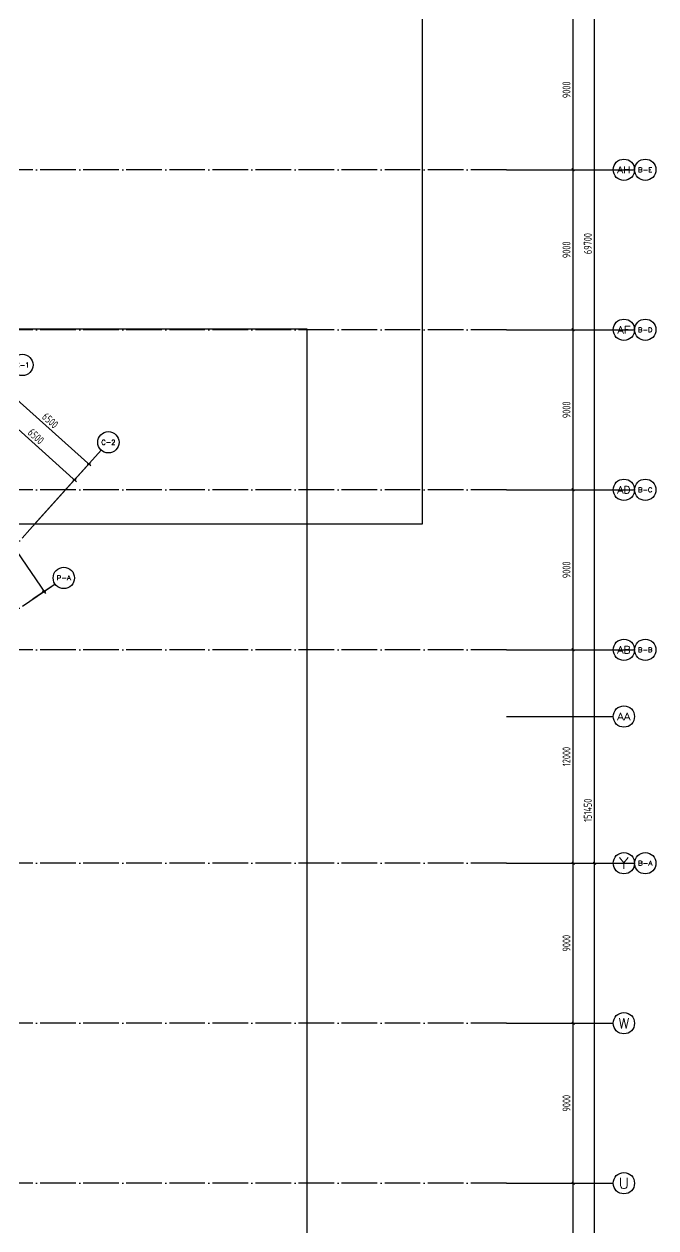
# Model space of a CAD drawing. Extents: x -502255 to 1362592, y -400300 to 332622.
# Drawn here: x -64009 to -28506, y -185345 to -117633 of the extents above; entities that cross this region are included whole.
import ezdxf
from ezdxf.enums import TextEntityAlignment as Align

# ---------------------------------------------------------------- set-up
doc = ezdxf.new("R2010")
doc.units = 0
doc.header["$LTSCALE"] = 1000
doc.header["$MEASUREMENT"] = 0
doc.linetypes.add('DOTE', pattern=[2.42, 2, -0.2, 0.02, -0.2])
for name, color, linetype in [('AXIS_TEXT', 7, 'Continuous'), ('S-DIM', 3, 'Continuous'), ('S-DOTE', 8, 'DOTE')]:
    doc.layers.add(name, color=color, linetype=linetype)
doc.layers.add('不打印', color=59, linetype='Continuous', plot=False)
doc.styles.add('_TCH_AXIS', font='COMPLEX', dxfattribs={"bigfont": 'GBCBIG'})
doc.styles.add('COMPLEX', font='COMPLEX.shx', dxfattribs={"width": 0.65})
doc.styles.get("Standard").update_dxf_attribs({"font": 'tssdeng2.shx', "width": 0.7, "bigfont": '@@hztxt.shx'})
doc.dimstyles.new('TSSD_150_150', dxfattribs={"dimtxt": 450, "dimasz": 150, "dimexe": 150, "dimexo": 375, "dimgap": 150, "dimtad": 1, "dimdec": 0, "dimzin": 0, "dimdsep": 46, "dimtxsty": 'Standard', "dimblk": 'ARCHTICK', "dimcen": 0, "dimdle": 150, "dimclrt": 7, "dimadec": 0, "dimazin": 0, "dimtfac": 1, "dimtdec": 0, "dimtix": 1, "dimtmove": 2, "dimatfit": 3, "dimfxl": 1, "dimtolj": 1, "dimtzin": 0, "dimarcsym": 0})

# ---------------------------------------------------------------- blocks, each defined once
blk = doc.blocks.new('_AXISO')
blk.add_circle((0, 0), 0.5)
at = {"layer": 'AXIS_TEXT', "style": 'COMPLEX', "width": 1.041667}
blk.add_attdef('A', text='', height=0.56, dxfattribs=at).set_placement((-0.25, -0.28), (0.25, -0.28), align=Align.FIT)
blk = doc.blocks.new('_ArchTick')
at = {"color": 0, "linetype": 'ByBlock', "const_width": 0.4}
blk.add_lwpolyline([(-0.5, -0.5), (0.5, 0.5)], dxfattribs=at)
blk = doc.blocks.new('*D2078')
at = {"layer": 'Defpoints', "color": 0, "transparency": 16777216}
for p in [(1154884, 237850), (1159834, 237850), (1154884, 168150)]:
    blk.add_point(p, dxfattribs=at)
at = {"layer": 'S-DIM', "color": 0, "lineweight": -2, "transparency": 16777216}
for p, q in [((1155259, 237850), (1159984, 237850)), ((1159834, 168000), (1159834, 238000)), ((1155259, 168150), (1159984, 168150))]:
    blk.add_line(p, q, dxfattribs=at)
at = {"layer": 'S-DIM', "color": 0, "lineweight": -2, "transparency": 16777216, "xscale": 150, "yscale": 150, "zscale": 150}
for p, rotation in [((1159834, 237850), 90), ((1159834, 168150), 270)]:
    blk.add_blockref('_ArchTick', p, dxfattribs=dict(at, rotation=rotation))
at = {"layer": 'S-DIM', "color": 7, "transparency": 16777216, "insert": (1159459, 203000), "char_height": 450, "attachment_point": 5, "rotation": 90}
blk.add_mtext('\\A1;69700', dxfattribs=at)
blk = doc.blocks.new('*D2084')
at = {"layer": 'Defpoints', "color": 0, "transparency": 16777216}
for p in [(1154884, 150150), (1158634, 150150), (1154884, 141150)]:
    blk.add_point(p, dxfattribs=at)
at = {"layer": 'S-DIM', "color": 0, "lineweight": -2, "transparency": 16777216}
for p, q in [((1155259, 150150), (1158784, 150150)), ((1158634, 141000), (1158634, 150300)), ((1155259, 141150), (1158784, 141150))]:
    blk.add_line(p, q, dxfattribs=at)
at = {"layer": 'S-DIM', "color": 0, "lineweight": -2, "transparency": 16777216, "xscale": 150, "yscale": 150, "zscale": 150}
for p, rotation in [((1158634, 150150), 90), ((1158634, 141150), 270)]:
    blk.add_blockref('_ArchTick', p, dxfattribs=dict(at, rotation=rotation))
at = {"layer": 'S-DIM', "color": 7, "transparency": 16777216, "insert": (1158259, 145650), "char_height": 450, "attachment_point": 5, "rotation": 90}
blk.add_mtext('\\A1;9000', dxfattribs=at)
blk = doc.blocks.new('*D2085')
at = {"layer": 'Defpoints', "color": 0, "transparency": 16777216}
for p in [(1154884, 159150), (1158634, 159150), (1154884, 150150)]:
    blk.add_point(p, dxfattribs=at)
at = {"layer": 'S-DIM', "color": 0, "lineweight": -2, "transparency": 16777216}
for p, q in [((1155259, 159150), (1158784, 159150)), ((1158634, 150000), (1158634, 159300)), ((1155259, 150150), (1158784, 150150))]:
    blk.add_line(p, q, dxfattribs=at)
at = {"layer": 'S-DIM', "color": 0, "lineweight": -2, "transparency": 16777216, "xscale": 150, "yscale": 150, "zscale": 150}
for p, rotation in [((1158634, 159150), 90), ((1158634, 150150), 270)]:
    blk.add_blockref('_ArchTick', p, dxfattribs=dict(at, rotation=rotation))
at = {"layer": 'S-DIM', "color": 7, "transparency": 16777216, "insert": (1158259, 154650), "char_height": 450, "attachment_point": 5, "rotation": 90}
blk.add_mtext('\\A1;9000', dxfattribs=at)
blk = doc.blocks.new('*D2086')
at = {"layer": 'Defpoints', "color": 0, "transparency": 16777216}
for p in [(1154884, 168150), (1158634, 168150), (1154884, 159150)]:
    blk.add_point(p, dxfattribs=at)
at = {"layer": 'S-DIM', "color": 0, "lineweight": -2, "transparency": 16777216}
for p, q in [((1155259, 168150), (1158784, 168150)), ((1158634, 159000), (1158634, 168300)), ((1155259, 159150), (1158784, 159150))]:
    blk.add_line(p, q, dxfattribs=at)
at = {"layer": 'S-DIM', "color": 0, "lineweight": -2, "transparency": 16777216, "xscale": 150, "yscale": 150, "zscale": 150}
for p, rotation in [((1158634, 168150), 90), ((1158634, 159150), 270)]:
    blk.add_blockref('_ArchTick', p, dxfattribs=dict(at, rotation=rotation))
at = {"layer": 'S-DIM', "color": 7, "transparency": 16777216, "insert": (1158259, 163650), "char_height": 450, "attachment_point": 5, "rotation": 90}
blk.add_mtext('\\A1;9000', dxfattribs=at)
blk = doc.blocks.new('*D2087')
at = {"layer": 'Defpoints', "color": 0, "transparency": 16777216}
for p in [(1154884, 180150), (1158634, 180150), (1154884, 168150)]:
    blk.add_point(p, dxfattribs=at)
at = {"layer": 'S-DIM', "color": 0, "lineweight": -2, "transparency": 16777216}
for p, q in [((1155259, 180150), (1158784, 180150)), ((1158634, 168000), (1158634, 180300)), ((1155259, 168150), (1158784, 168150))]:
    blk.add_line(p, q, dxfattribs=at)
at = {"layer": 'S-DIM', "color": 0, "lineweight": -2, "transparency": 16777216, "xscale": 150, "yscale": 150, "zscale": 150}
for p, rotation in [((1158634, 180150), 90), ((1158634, 168150), 270)]:
    blk.add_blockref('_ArchTick', p, dxfattribs=dict(at, rotation=rotation))
at = {"layer": 'S-DIM', "color": 7, "transparency": 16777216, "insert": (1158259, 174150), "char_height": 450, "attachment_point": 5, "rotation": 90}
blk.add_mtext('\\A1;12000', dxfattribs=at)
blk = doc.blocks.new('*D2088')
at = {"layer": 'Defpoints', "color": 0, "transparency": 16777216}
for p in [(1154884, 189150), (1158634, 189150), (1154884, 180150)]:
    blk.add_point(p, dxfattribs=at)
at = {"layer": 'S-DIM', "color": 0, "lineweight": -2, "transparency": 16777216}
for p, q in [((1155259, 189150), (1158784, 189150)), ((1158634, 180000), (1158634, 189300)), ((1155259, 180150), (1158784, 180150))]:
    blk.add_line(p, q, dxfattribs=at)
at = {"layer": 'S-DIM', "color": 0, "lineweight": -2, "transparency": 16777216, "xscale": 150, "yscale": 150, "zscale": 150}
for p, rotation in [((1158634, 189150), 90), ((1158634, 180150), 270)]:
    blk.add_blockref('_ArchTick', p, dxfattribs=dict(at, rotation=rotation))
at = {"layer": 'S-DIM', "color": 7, "transparency": 16777216, "insert": (1158259, 184650), "char_height": 450, "attachment_point": 5, "rotation": 90}
blk.add_mtext('\\A1;9000', dxfattribs=at)
blk = doc.blocks.new('*D2089')
at = {"layer": 'Defpoints', "color": 0, "transparency": 16777216}
for p in [(1154884, 198150), (1158634, 198150), (1154884, 189150)]:
    blk.add_point(p, dxfattribs=at)
at = {"layer": 'S-DIM', "color": 0, "lineweight": -2, "transparency": 16777216}
for p, q in [((1155259, 198150), (1158784, 198150)), ((1158634, 189000), (1158634, 198300)), ((1155259, 189150), (1158784, 189150))]:
    blk.add_line(p, q, dxfattribs=at)
at = {"layer": 'S-DIM', "color": 0, "lineweight": -2, "transparency": 16777216, "xscale": 150, "yscale": 150, "zscale": 150}
for p, rotation in [((1158634, 198150), 90), ((1158634, 189150), 270)]:
    blk.add_blockref('_ArchTick', p, dxfattribs=dict(at, rotation=rotation))
at = {"layer": 'S-DIM', "color": 7, "transparency": 16777216, "insert": (1158259, 193650), "char_height": 450, "attachment_point": 5, "rotation": 90}
blk.add_mtext('\\A1;9000', dxfattribs=at)
blk = doc.blocks.new('*D2090')
at = {"layer": 'Defpoints', "color": 0, "transparency": 16777216}
for p in [(1154884, 207150), (1158634, 207150), (1154884, 198150)]:
    blk.add_point(p, dxfattribs=at)
at = {"layer": 'S-DIM', "color": 0, "lineweight": -2, "transparency": 16777216}
for p, q in [((1158634, 198000), (1158634, 207300)), ((1155259, 207150), (1158784, 207150)), ((1155259, 198150), (1158784, 198150))]:
    blk.add_line(p, q, dxfattribs=at)
at = {"layer": 'S-DIM', "color": 0, "lineweight": -2, "transparency": 16777216, "xscale": 150, "yscale": 150, "zscale": 150}
for p, rotation in [((1158634, 207150), 90), ((1158634, 198150), 270)]:
    blk.add_blockref('_ArchTick', p, dxfattribs=dict(at, rotation=rotation))
at = {"layer": 'S-DIM', "color": 7, "transparency": 16777216, "insert": (1158259, 202650), "char_height": 450, "attachment_point": 5, "rotation": 90}
blk.add_mtext('\\A1;9000', dxfattribs=at)
blk = doc.blocks.new('*D2091')
at = {"layer": 'Defpoints', "color": 0, "transparency": 16777216}
for p in [(1154884, 216150), (1158634, 216150), (1154884, 207150)]:
    blk.add_point(p, dxfattribs=at)
at = {"layer": 'S-DIM', "color": 0, "lineweight": -2, "transparency": 16777216}
for p, q in [((1155259, 216150), (1158784, 216150)), ((1158634, 207000), (1158634, 216300)), ((1155259, 207150), (1158784, 207150))]:
    blk.add_line(p, q, dxfattribs=at)
at = {"layer": 'S-DIM', "color": 0, "lineweight": -2, "transparency": 16777216, "xscale": 150, "yscale": 150, "zscale": 150}
for p, rotation in [((1158634, 216150), 90), ((1158634, 207150), 270)]:
    blk.add_blockref('_ArchTick', p, dxfattribs=dict(at, rotation=rotation))
at = {"layer": 'S-DIM', "color": 7, "transparency": 16777216, "insert": (1158259, 211650), "char_height": 450, "attachment_point": 5, "rotation": 90}
blk.add_mtext('\\A1;9000', dxfattribs=at)
blk = doc.blocks.new('*D2148')
at = {"layer": 'Defpoints', "color": 0, "transparency": 16777216}
for p in [(1154884, 246850), (1159834, 246850), (1154884, 95400)]:
    blk.add_point(p, dxfattribs=at)
at = {"layer": 'S-DIM', "color": 0, "lineweight": -2, "transparency": 16777216}
for p, q in [((1155259, 246850), (1159984, 246850)), ((1159834, 95250), (1159834, 247000)), ((1155259, 95400), (1159984, 95400))]:
    blk.add_line(p, q, dxfattribs=at)
at = {"layer": 'S-DIM', "color": 0, "lineweight": -2, "transparency": 16777216, "xscale": 150, "yscale": 150, "zscale": 150}
for p, rotation in [((1159834, 246850), 90), ((1159834, 95400), 270)]:
    blk.add_blockref('_ArchTick', p, dxfattribs=dict(at, rotation=rotation))
at = {"layer": 'S-DIM', "color": 7, "transparency": 16777216, "insert": (1159459, 171125), "char_height": 450, "attachment_point": 5, "rotation": 90}
blk.add_mtext('\\A1;151450', dxfattribs=at)
blk = doc.blocks.new('*D2157')
at = {"layer": 'Defpoints', "color": 0, "transparency": 16777216}
for p in [(1123270, 191267), (1131413, 190597), (1128101, 186918)]:
    blk.add_point(p, dxfattribs=at)
at = {"layer": 'S-DIM', "color": 0, "lineweight": -2, "transparency": 16777216}
for p, q in [((1123521, 191546), (1126683, 195058)), ((1126471, 195046), (1131525, 190496)), ((1128352, 187197), (1131513, 190708))]:
    blk.add_line(p, q, dxfattribs=at)
at = {"layer": 'S-DIM', "color": 0, "lineweight": -2, "transparency": 16777216, "xscale": 150, "yscale": 150, "zscale": 150}
for p, rotation in [((1126583, 194946), 137.9999999999995), ((1131413, 190597), 317.9999999999995)]:
    blk.add_blockref('_ArchTick', p, dxfattribs=dict(at, rotation=rotation))
at = {"layer": 'S-DIM', "color": 7, "transparency": 16777216, "insert": (1129249, 193050), "char_height": 450, "attachment_point": 5, "rotation": 318}
blk.add_mtext('\\A1;6500', dxfattribs=at)
blk = doc.blocks.new('*D2158')
at = {"layer": 'Defpoints', "color": 0, "transparency": 16777216}
for p in [(1123270, 191267), (1130610, 189705), (1128101, 186918)]:
    blk.add_point(p, dxfattribs=at)
at = {"layer": 'S-DIM', "color": 0, "lineweight": -2, "transparency": 16777216}
for p, q in [((1123521, 191546), (1125880, 194166)), ((1125668, 194155), (1130722, 189605)), ((1128352, 187197), (1130710, 189816))]:
    blk.add_line(p, q, dxfattribs=at)
at = {"layer": 'S-DIM', "color": 0, "lineweight": -2, "transparency": 16777216, "xscale": 150, "yscale": 150, "zscale": 150}
for p, rotation in [((1125780, 194054), 137.9999999999995), ((1130610, 189705), 317.9999999999995)]:
    blk.add_blockref('_ArchTick', p, dxfattribs=dict(at, rotation=rotation))
at = {"layer": 'S-DIM', "color": 7, "transparency": 16777216, "insert": (1128446, 192158), "char_height": 450, "attachment_point": 5, "rotation": 318}
blk.add_mtext('\\A1;6500', dxfattribs=at)
blk = doc.blocks.new('*D2040')
at = {"layer": 'Defpoints', "color": 0, "transparency": 16777216}
for p in [(1123885, 189459), (1128278, 183014), (1128898, 183436)]:
    blk.add_point(p, dxfattribs=at)
at = {"layer": 'S-DIM', "color": 0, "lineweight": -2, "transparency": 16777216}
for p, q in [((1124195, 189670), (1124629, 189966)), ((1124420, 190006), (1128982, 183312)), ((1128588, 183225), (1129022, 183521))]:
    blk.add_line(p, q, dxfattribs=at)
at = {"layer": 'S-DIM', "color": 0, "lineweight": -2, "transparency": 16777216, "xscale": 150, "yscale": 150, "zscale": 150}
for p, rotation in [((1124505, 189882), 124.2774022374351), ((1128898, 183436), 304.2774022374351)]:
    blk.add_blockref('_ArchTick', p, dxfattribs=dict(at, rotation=rotation))
at = {"layer": 'S-DIM', "color": 7, "transparency": 16777216, "insert": (1127011, 186870), "char_height": 450, "attachment_point": 5, "rotation": 304.2774}
blk.add_mtext('\\A1;7800', dxfattribs=at)
blk = doc.blocks.new('dsadasd')
at = {"layer": 'S-DIM'}
for p, q in [((1154883.8, 207150.4), (1162083.8, 207150.4)), ((1154883.8, 207150.4), (1160883.8, 207150.4)), ((1154883.8, 198150.4), (1162083.8, 198150.4)), ((1154883.8, 198150.4), (1160883.8, 198150.4)), ((1128100.9, 186918.1), (1132115.6, 191377)), ((1154883.8, 189150.4), (1162083.8, 189150.4)), ((1154883.8, 189150.4), (1160883.8, 189150.4)), ((1128277.8, 183014), (1129517.3, 183858.8)), ((1154883.8, 180150.4), (1162083.8, 180150.4)), ((1154883.8, 180150.4), (1160883.8, 180150.4)), ((1154883.8, 176400.4), (1160883.8, 176400.4)), ((1154883.8, 168150.4), (1162083.8, 168150.4)), ((1154883.8, 168150.4), (1160883.8, 168150.4)), ((1154883.8, 159150.4), (1160883.8, 159150.4)), ((1154883.8, 150150.4), (1160883.8, 150150.4))]:
    blk.add_line(p, q, dxfattribs=at)
at = {"layer": 'S-DOTE', "color": 8, "linetype": 'DOTE'}
for p, q in [((1154883.8, 207150.4), (1016304.9, 207150.4)), ((1154883.8, 198150.4), (1016304.9, 198150.4)), ((1154883.8, 189150.4), (1016304.9, 189150.4)), ((1043465.8, 92921.4), (1128100.9, 186918.1)), ((1154883.8, 180150.4), (1026054.9, 180150.4)), ((1154883.8, 168150.4), (1026054.9, 168150.4)), ((1154883.8, 159150.4), (1026054.9, 159150.4)), ((1154883.8, 150150.4), (1026054.9, 150150.4))]:
    blk.add_line(p, q, dxfattribs=at)
blk.add_lwpolyline([(1115692.7, 174436.3), (1129517.3, 183858.8)], dxfattribs=at)
at = {"layer": 'S-DIM'}
ref = blk.add_blockref('_AXISO', (1161483.8, 207150.4), dxfattribs=dict(at, xscale=1200, yscale=1200, zscale=1200))
ref.add_attrib('A', 'AH', dxfattribs={"layer": 'AXIS_TEXT', "height": 382.94, "style": '_TCH_AXIS'}).set_placement((1161110, 206958.9), (1161857.7, 206958.9), align=Align.FIT)
ref = blk.add_blockref('_AXISO', (1162683.8, 207150.4), dxfattribs=dict(at, xscale=1200, yscale=1200, zscale=1200))
ref.add_attrib('A', 'B-E', dxfattribs={"layer": 'AXIS_TEXT', "height": 261.89, "style": '_TCH_AXIS'}).set_placement((1162284.8, 207019.4), (1163082.9, 207019.4), align=Align.FIT)
ref = blk.add_blockref('_AXISO', (1161483.8, 198150.4), dxfattribs=dict(at, xscale=1200, yscale=1200, zscale=1200))
ref.add_attrib('A', 'AF', dxfattribs={"layer": 'AXIS_TEXT', "height": 414.63, "style": '_TCH_AXIS'}).set_placement((1161118.6, 197943.1), (1161849.1, 197943.1), align=Align.FIT)
ref = blk.add_blockref('_AXISO', (1162683.8, 198150.4), dxfattribs=dict(at, xscale=1200, yscale=1200, zscale=1200))
ref.add_attrib('A', 'B-D', dxfattribs={"layer": 'AXIS_TEXT', "height": 258.24, "style": '_TCH_AXIS'}).set_placement((1162284.2, 198021.3), (1163083.5, 198021.3), align=Align.FIT)
ref = blk.add_blockref('_AXISO', (1127686.7, 196172.2), dxfattribs=dict(at, xscale=1200, yscale=1200, zscale=1200))
ref.add_attrib('A', 'C-1', dxfattribs={"layer": 'AXIS_TEXT', "height": 294.94, "style": '_TCH_AXIS'}).set_placement((1127293.4, 196024.8), (1128079.9, 196024.8), align=Align.FIT)
ref = blk.add_blockref('_AXISO', (1132517.1, 191822.9), dxfattribs=dict(at, xscale=1200, yscale=1200, zscale=1200))
ref.add_attrib('A', 'C-2', dxfattribs={"layer": 'AXIS_TEXT', "height": 273.43, "style": '_TCH_AXIS'}).set_placement((1132120, 191686.2), (1132914.2, 191686.2), align=Align.FIT)
ref = blk.add_blockref('_AXISO', (1161483.8, 189150.4), dxfattribs=dict(at, xscale=1200, yscale=1200, zscale=1200))
ref.add_attrib('A', 'AD', dxfattribs={"layer": 'AXIS_TEXT', "height": 406.3, "style": '_TCH_AXIS'}).set_placement((1161116.2, 188947.2), (1161851.4, 188947.2), align=Align.FIT)
ref = blk.add_blockref('_AXISO', (1162683.8, 189150.4), dxfattribs=dict(at, xscale=1200, yscale=1200, zscale=1200))
ref.add_attrib('A', 'B-C', dxfattribs={"layer": 'AXIS_TEXT', "height": 265.63, "style": '_TCH_AXIS'}).set_placement((1162285.4, 189017.6), (1163082.3, 189017.6), align=Align.FIT)
ref = blk.add_blockref('_AXISO', (1130013.1, 184196.7), dxfattribs=dict(at, xscale=1200, yscale=1200, zscale=1200))
ref.add_attrib('A', 'P-A', dxfattribs={"layer": 'AXIS_TEXT', "height": 254.69, "style": '_TCH_AXIS'}).set_placement((1129612.9, 184069.4), (1130413.3, 184069.4), align=Align.FIT)
ref = blk.add_blockref('_AXISO', (1161483.8, 180150.4), dxfattribs=dict(at, xscale=1200, yscale=1200, zscale=1200))
ref.add_attrib('A', 'AB', dxfattribs={"layer": 'AXIS_TEXT', "height": 406.3, "style": '_TCH_AXIS'}).set_placement((1161116.2, 179947.2), (1161851.4, 179947.2), align=Align.FIT)
ref = blk.add_blockref('_AXISO', (1162683.8, 180150.4), dxfattribs=dict(at, xscale=1200, yscale=1200, zscale=1200))
ref.add_attrib('A', 'B-B', dxfattribs={"layer": 'AXIS_TEXT', "height": 258.24, "style": '_TCH_AXIS'}).set_placement((1162284.2, 180021.3), (1163083.5, 180021.3), align=Align.FIT)
ref = blk.add_blockref('_AXISO', (1161483.8, 176400.4), dxfattribs=dict(at, xscale=1200, yscale=1200, zscale=1200))
ref.add_attrib('A', 'AA', dxfattribs={"layer": 'AXIS_TEXT', "height": 398.24, "style": '_TCH_AXIS'}).set_placement((1161114.1, 176201.3), (1161853.6, 176201.3), align=Align.FIT)
ref = blk.add_blockref('_AXISO', (1161483.8, 168150.4), dxfattribs=dict(at, xscale=1200, yscale=1200, zscale=1200))
ref.add_attrib('A', 'Y', dxfattribs={"layer": 'AXIS_TEXT', "height": 622.9, "style": '_TCH_AXIS'}).set_placement((1161202.1, 167838.9), (1161765.6, 167838.9), align=Align.FIT)
ref = blk.add_blockref('_AXISO', (1162683.8, 168150.4), dxfattribs=dict(at, xscale=1200, yscale=1200, zscale=1200))
ref.add_attrib('A', 'B-A', dxfattribs={"layer": 'AXIS_TEXT', "height": 254.69, "style": '_TCH_AXIS'}).set_placement((1162283.6, 168023), (1163084.1, 168023), align=Align.FIT)
ref = blk.add_blockref('_AXISO', (1161483.8, 159150.4), dxfattribs=dict(at, xscale=1200, yscale=1200, zscale=1200))
ref.add_attrib('A', 'W', dxfattribs={"layer": 'AXIS_TEXT', "height": 580, "style": '_TCH_AXIS'}).set_placement((1161180, 158860.4), (1161787.7, 158860.4), align=Align.FIT)
ref = blk.add_blockref('_AXISO', (1161483.8, 150150.4), dxfattribs=dict(at, xscale=1200, yscale=1200, zscale=1200))
ref.add_attrib('A', 'U', dxfattribs={"layer": 'AXIS_TEXT', "height": 608.3, "style": '_TCH_AXIS'}).set_placement((1161194.2, 149846.2), (1161773.5, 149846.2), align=Align.FIT)
for p1, p2, distance, picture, middle in [((1154883.8, 95400.4), (1154883.8, 246850.4), -4950, '*D2148', (1159458.8, 171125.4)), ((1154883.8, 168150.4), (1154883.8, 237850.4), -4950, '*D2078', (1159458.8, 203000.4)), ((1154883.8, 207150.4), (1154883.8, 216150.4), -3750, '*D2091', (1158258.8, 211650.4)), ((1154883.8, 198150.4), (1154883.8, 207150.4), -3750, '*D2090', (1158258.8, 202650.4)), ((1154883.8, 189150.4), (1154883.8, 198150.4), -3750, '*D2089', (1158258.8, 193650.4)), ((1123270.4, 191267.5), (1128100.9, 186918.1), 4950, '*D2157', (1129248.8, 193050.1)), ((1123270.4, 191267.5), (1128100.9, 186918.1), 3750, '*D2158', (1128445.8, 192158.3)), ((1123884.9, 189459.2), (1128277.8, 183014), 750, '*D2040', (1127011, 186870.2)), ((1154883.8, 180150.4), (1154883.8, 189150.4), -3750, '*D2088', (1158258.8, 184650.4)), ((1154883.8, 168150.4), (1154883.8, 180150.4), -3750, '*D2087', (1158258.8, 174150.4)), ((1154883.8, 159150.4), (1154883.8, 168150.4), -3750, '*D2086', (1158258.8, 163650.4)), ((1154883.8, 150150.4), (1154883.8, 159150.4), -3750, '*D2085', (1158258.8, 154650.4)), ((1154883.8, 141150.4), (1154883.8, 150150.4), -3750, '*D2084', (1158258.8, 145650.4))]:
    dim = blk.add_aligned_dim(p1=p1, p2=p2, distance=distance, dimstyle='TSSD_150_150', dxfattribs=at)
    dim.commit()
    dim.dimension.update_dxf_attribs({"geometry": picture, "text_midpoint": middle})

msp = doc.modelspace()

# ---------------------------------------------------------------- linework, layer by layer
at = {"layer": '不打印', "color": 4}
for points in [[(-164336.6, -145738.4), (-41619, -145738.4), (-41619, -78704.3), (-164336.6, -78704.3)], [(-48130.3, -234065.1), (-183818.2, -234065.1), (-183818.2, -134768.8), (-48130.3, -134768.8)]]:
    msp.add_lwpolyline(points, close=True, dxfattribs=at)

# ---------------------------------------------------------------- block references
at = {"layer": 'S-DOTE'}
msp.add_blockref('dsadasd', (-1191789.6, -332979.9), dxfattribs=at)

doc.saveas('drawing.dxf')
